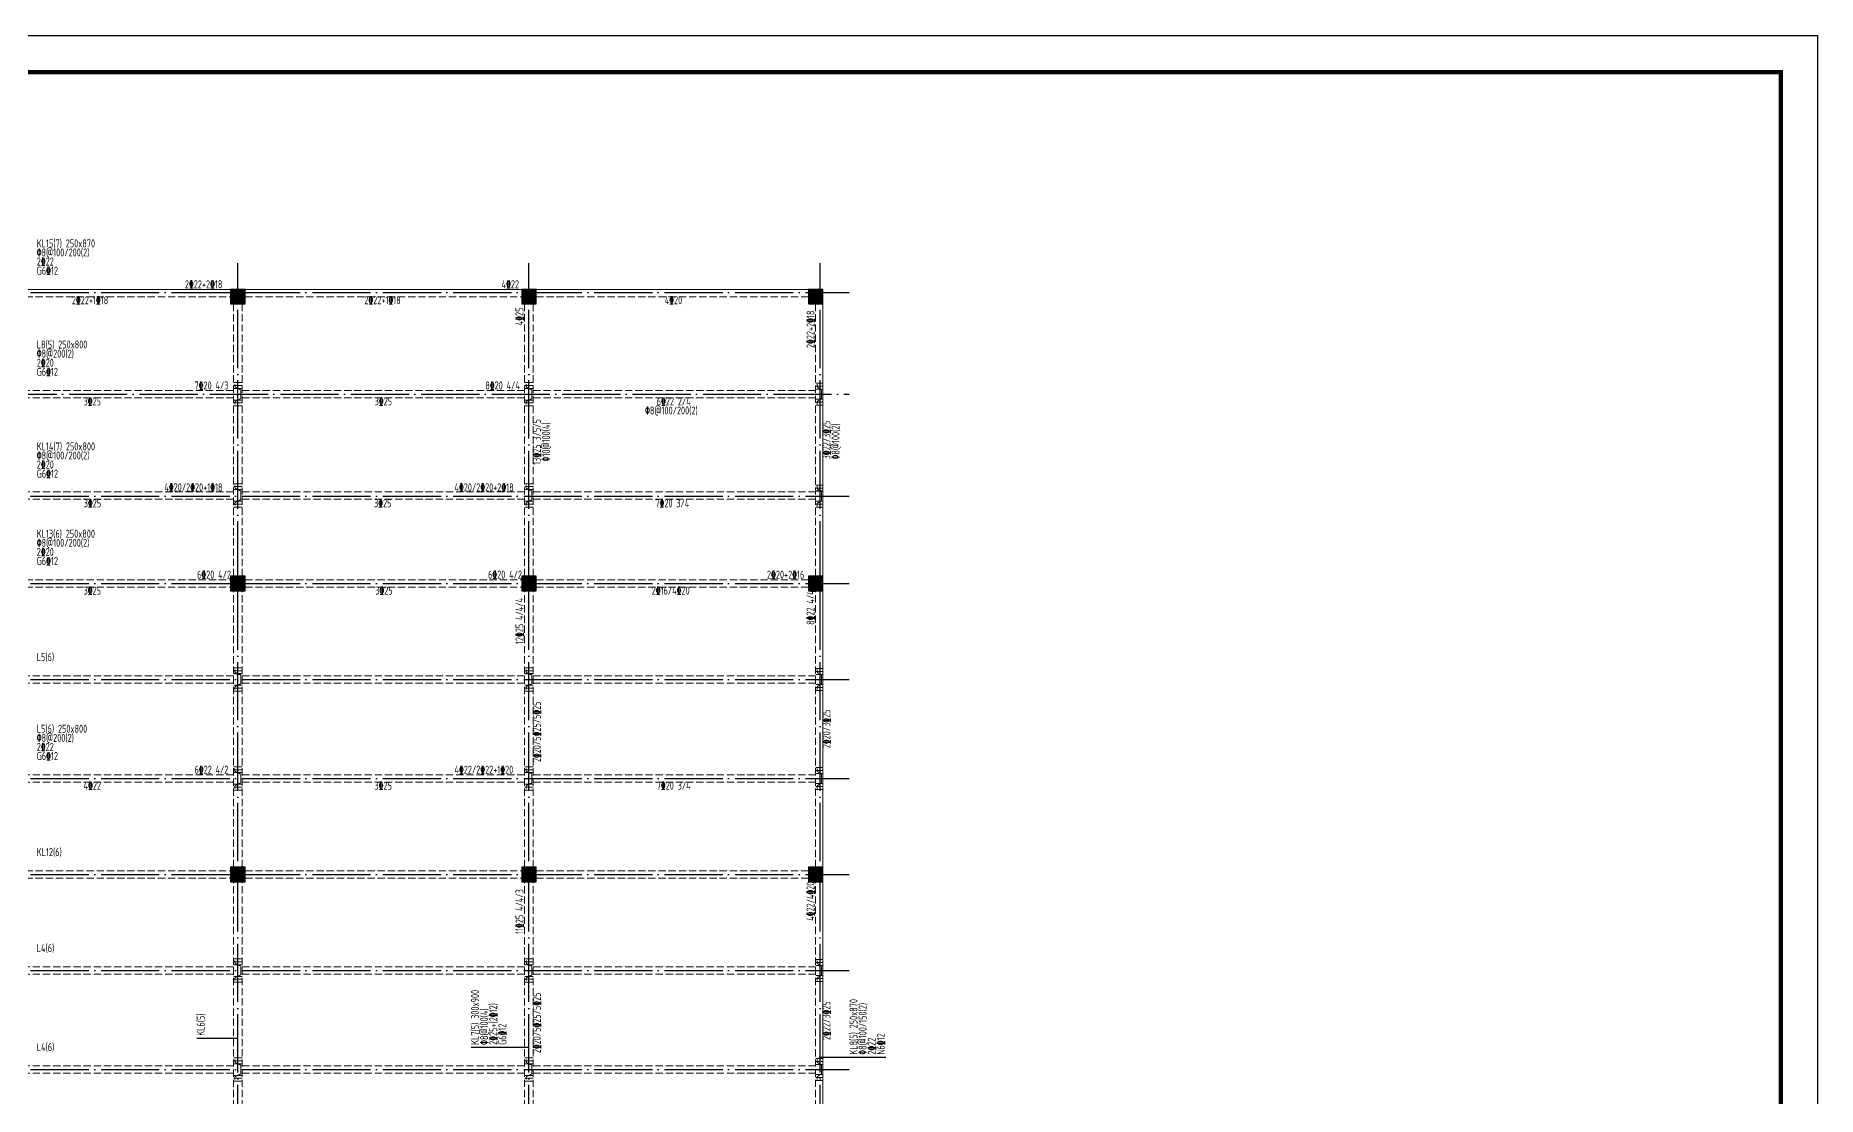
# Model space of a CAD drawing. Extents: x -2331248 to -1198620, y -977263 to -545844.
# Drawn here: x -1532812 to -1471597, y -817319 to -780878 of the extents above; entities that cross this region are included whole.
import ezdxf

# ---------------------------------------------------------------- set-up
doc = ezdxf.new("R2010")
doc.units = 0
doc.header["$LTSCALE"] = 1000
doc.header["$MEASUREMENT"] = 0
for name, pattern in [('DASH', [0.35, 0.25, -0.1]), ('DOTE', [2.42, 2, -0.2, 0.02, -0.2]), ('线型3', [500, 300, -200])]:
    doc.linetypes.add(name, pattern=pattern)
for name, color, linetype in [('DOTE', 1, 'DOTE'), ('PUB_TITLE', 4, 'CONTINUOUS'), ('S_BEAMDIMMASS', 2, 'CONTINUOUS'), ('柱涂实', 54, 'CONTINUOUS')]:
    doc.layers.add(name, color=color, linetype=linetype)
for name, color, linetype, lineweight in [('S_Beam', 4, 'CONTINUOUS', 18), ('S_BeamDash', 134, '线型3', 18), ('S_BeamDimLocal', 7, 'CONTINUOUS', 25), ('S_BeamDimLocalVer', 7, 'CONTINUOUS', 25), ('S_BeamDimMassVer', 2, 'CONTINUOUS', 25), ('S_Cl', 2, 'CONTINUOUS', 9), ('S_SubBeamHanger', 1, 'CONTINUOUS', 40), ('S_SubBeamHoop', 1, 'CONTINUOUS', 40)]:
    doc.layers.add(name, color=color, linetype=linetype, lineweight=lineweight)
doc.styles.add('TSSD_REIN', font='Tssdeng.shx', dxfattribs={"width": 0.7, "bigfont": 'hztxt.shx'})

msp = doc.modelspace()

# ---------------------------------------------------------------- hatches: boundary and pattern name
at = {"layer": '柱涂实'}
for points in [[(-1525613, -790097.1), (-1525613, -789597.1), (-1526113, -789597.1), (-1526113, -790097.1)], [(-1515613, -790097.1), (-1515613, -789597.1), (-1516113, -789597.1), (-1516113, -790097.1)], [(-1505763, -790097.1), (-1505763, -789597.1), (-1506263, -789597.1), (-1506263, -790097.1)], [(-1525613, -799947.1), (-1525613, -799447.1), (-1526113, -799447.1), (-1526113, -799947.1)], [(-1515613, -799947.1), (-1515613, -799447.1), (-1516113, -799447.1), (-1516113, -799947.1)], [(-1505763, -799947.1), (-1505763, -799447.1), (-1506263, -799447.1), (-1506263, -799947.1)], [(-1525613, -809947.1), (-1525613, -809447.1), (-1526113, -809447.1), (-1526113, -809947.1)], [(-1515613, -809947.1), (-1515613, -809447.1), (-1516113, -809447.1), (-1516113, -809947.1)], [(-1505763, -809947.1), (-1505763, -809447.1), (-1506263, -809447.1), (-1506263, -809947.1)]]:
    msp.add_hatch(color=256, dxfattribs=at).paths.add_polyline_path(points)

# ---------------------------------------------------------------- linework, layer by layer
at = {"layer": 'DOTE'}
for p, q in [((-1525863, -840697.1), (-1525863, -788697.1)), ((-1515863, -840697.1), (-1515863, -788697.1)), ((-1505863, -840697.1), (-1505863, -788697.1)), ((-1566863, -789697.1), (-1504863, -789697.1)), ((-1555863, -793197.1), (-1504863, -793197.1)), ((-1566863, -796697.1), (-1504863, -796697.1)), ((-1566863, -799697.1), (-1504863, -799697.1)), ((-1566863, -802997.1), (-1504863, -802997.1)), ((-1566863, -806397.1), (-1504863, -806397.1)), ((-1566863, -809697.1), (-1504863, -809697.1)), ((-1566863, -812997.1), (-1504863, -812997.1)), ((-1566863, -816397.1), (-1504863, -816397.1))]:
    msp.add_line(p, q, dxfattribs=at)
at = {"layer": 'PUB_TITLE'}
msp.add_lwpolyline([(-1576722.5, -855128), (-1576722.5, -780878), (-1471597.5, -780878), (-1471597.5, -855128)], close=True, dxfattribs=at)
at = {"layer": 'PUB_TITLE', "const_width": 150}
msp.add_lwpolyline([(-1573597.5, -782128), (-1472847.5, -782128), (-1472847.5, -853878), (-1573597.5, -853878)], close=True, dxfattribs=at)
at = {"layer": 'S_Beam', "ltscale": 1}
for p, q in [((-1535613, -789597.1), (-1526113, -789597.1)), ((-1525613, -789597.1), (-1516113, -789597.1)), ((-1515613, -789597.1), (-1506263, -789597.1)), ((-1505763, -799447.1), (-1505763, -790097.1)), ((-1505763, -809447.1), (-1505763, -799947.1)), ((-1505763, -819447.1), (-1505763, -809947.1))]:
    msp.add_line(p, q, dxfattribs=at)
at = {"layer": 'S_BeamDash', "linetype": 'DASH', "ltscale": 1}
for p, q in [((-1535613, -789847.1), (-1526113, -789847.1)), ((-1526013, -799447.1), (-1526013, -790097.1)), ((-1525713, -799447.1), (-1525713, -790097.1)), ((-1525613, -789847.1), (-1516113, -789847.1)), ((-1516013, -799447.1), (-1516013, -790097.1)), ((-1515713, -799447.1), (-1515713, -790097.1)), ((-1515613, -789847.1), (-1506263, -789847.1)), ((-1506013, -799447.1), (-1506013, -790097.1)), ((-1535713, -793072.1), (-1526013, -793072.1)), ((-1535713, -793322.1), (-1526013, -793322.1)), ((-1525713, -793072.1), (-1516013, -793072.1)), ((-1525713, -793322.1), (-1516013, -793322.1)), ((-1515713, -793072.1), (-1506013, -793072.1)), ((-1515713, -793322.1), (-1506013, -793322.1)), ((-1535713, -796547.1), (-1526013, -796547.1)), ((-1535713, -796797.1), (-1526013, -796797.1)), ((-1525713, -796547.1), (-1516013, -796547.1)), ((-1525713, -796797.1), (-1516013, -796797.1)), ((-1515713, -796547.1), (-1506013, -796547.1)), ((-1515713, -796797.1), (-1506013, -796797.1)), ((-1535613, -799572.1), (-1526113, -799572.1)), ((-1535613, -799822.1), (-1526113, -799822.1)), ((-1526013, -809447.1), (-1526013, -799947.1)), ((-1525713, -809447.1), (-1525713, -799947.1)), ((-1525613, -799572.1), (-1516113, -799572.1)), ((-1525613, -799822.1), (-1516113, -799822.1)), ((-1516013, -809447.1), (-1516013, -799947.1)), ((-1515713, -809447.1), (-1515713, -799947.1)), ((-1515613, -799572.1), (-1506263, -799572.1)), ((-1515613, -799822.1), (-1506263, -799822.1)), ((-1506013, -809447.1), (-1506013, -799947.1)), ((-1535713, -802872.1), (-1526013, -802872.1)), ((-1535713, -803122.1), (-1526013, -803122.1)), ((-1525713, -802872.1), (-1516013, -802872.1)), ((-1525713, -803122.1), (-1516013, -803122.1)), ((-1515713, -802872.1), (-1506013, -802872.1)), ((-1515713, -803122.1), (-1506013, -803122.1)), ((-1535713, -806272.1), (-1526013, -806272.1)), ((-1535713, -806522.1), (-1526013, -806522.1)), ((-1525713, -806272.1), (-1516013, -806272.1)), ((-1525713, -806522.1), (-1516013, -806522.1)), ((-1515713, -806272.1), (-1506013, -806272.1)), ((-1515713, -806522.1), (-1506013, -806522.1)), ((-1535613, -809572.1), (-1526113, -809572.1)), ((-1535613, -809822.1), (-1526113, -809822.1)), ((-1525613, -809572.1), (-1516113, -809572.1)), ((-1525613, -809822.1), (-1516113, -809822.1)), ((-1515613, -809572.1), (-1506263, -809572.1)), ((-1515613, -809822.1), (-1506263, -809822.1)), ((-1526013, -819447.1), (-1526013, -809947.1)), ((-1525713, -819447.1), (-1525713, -809947.1)), ((-1516013, -819447.1), (-1516013, -809947.1)), ((-1515713, -819447.1), (-1515713, -809947.1)), ((-1506013, -819447.1), (-1506013, -809947.1)), ((-1535713, -812872.1), (-1526013, -812872.1)), ((-1525713, -812872.1), (-1516013, -812872.1)), ((-1515713, -812872.1), (-1506013, -812872.1)), ((-1535713, -813122.1), (-1526013, -813122.1)), ((-1525713, -813122.1), (-1516013, -813122.1)), ((-1515713, -813122.1), (-1506013, -813122.1)), ((-1535713, -816272.1), (-1526013, -816272.1)), ((-1535713, -816522.1), (-1526013, -816522.1)), ((-1525713, -816272.1), (-1516013, -816272.1)), ((-1525713, -816522.1), (-1516013, -816522.1)), ((-1515713, -816272.1), (-1506013, -816272.1)), ((-1515713, -816522.1), (-1506013, -816522.1))]:
    msp.add_line(p, q, dxfattribs=at)
at = {"layer": 'S_BeamDimMassVer'}
for p, q in [((-1525863, -815327.5), (-1527274.8, -815327.5)), ((-1515863, -815639.9), (-1517851.9, -815639.9)), ((-1505888, -815976.3), (-1503598.4, -815976.3))]:
    msp.add_line(p, q, dxfattribs=at)
at = {"layer": 'S_Cl', "ltscale": 1}
for points in [[(-1525613, -790097.1), (-1525613, -789597.1), (-1526113, -789597.1), (-1526113, -790097.1)], [(-1515613, -790097.1), (-1515613, -789597.1), (-1516113, -789597.1), (-1516113, -790097.1)], [(-1505763, -790097.1), (-1505763, -789597.1), (-1506263, -789597.1), (-1506263, -790097.1)], [(-1525613, -799947.1), (-1525613, -799447.1), (-1526113, -799447.1), (-1526113, -799947.1)], [(-1515613, -799947.1), (-1515613, -799447.1), (-1516113, -799447.1), (-1516113, -799947.1)], [(-1505763, -799947.1), (-1505763, -799447.1), (-1506263, -799447.1), (-1506263, -799947.1)], [(-1525613, -809947.1), (-1525613, -809447.1), (-1526113, -809447.1), (-1526113, -809947.1)], [(-1515613, -809947.1), (-1515613, -809447.1), (-1516113, -809447.1), (-1516113, -809947.1)], [(-1505763, -809947.1), (-1505763, -809447.1), (-1506263, -809447.1), (-1506263, -809947.1)]]:
    msp.add_lwpolyline(points, close=True, dxfattribs=at)
at = {"layer": 'S_SubBeamHanger', "linetype": 'Continuous', "ltscale": 1, "const_width": 35}
for points in [[(-1525963, -792947.1), (-1525963, -792847.1)], [(-1525763, -793047.1), (-1525963, -792947.1)], [(-1525963, -793447.1), (-1525763, -793347.1)], [(-1525763, -793347.1), (-1525763, -793047.1)], [(-1515963, -792947.1), (-1515963, -792847.1)], [(-1515763, -793047.1), (-1515963, -792947.1)], [(-1515963, -793447.1), (-1515763, -793347.1)], [(-1515763, -793347.1), (-1515763, -793047.1)], [(-1505963, -792947.1), (-1505963, -792847.1)], [(-1505813, -793047.1), (-1505963, -792947.1)], [(-1505963, -793447.1), (-1505813, -793347.1)], [(-1505813, -793347.1), (-1505813, -793047.1)], [(-1525963, -793547.1), (-1525963, -793447.1)], [(-1515963, -793547.1), (-1515963, -793447.1)], [(-1505963, -793547.1), (-1505963, -793447.1)], [(-1525963, -796422.1), (-1525963, -796322.1)], [(-1515963, -796422.1), (-1515963, -796322.1)], [(-1505963, -796447.1), (-1505963, -796347.1)], [(-1525763, -796522.1), (-1525963, -796422.1)], [(-1525963, -796922.1), (-1525763, -796822.1)], [(-1525963, -797022.1), (-1525963, -796922.1)], [(-1525763, -796822.1), (-1525763, -796522.1)], [(-1515763, -796522.1), (-1515963, -796422.1)], [(-1515963, -796922.1), (-1515763, -796822.1)], [(-1515963, -797022.1), (-1515963, -796922.1)], [(-1515763, -796822.1), (-1515763, -796522.1)], [(-1505813, -796547.1), (-1505963, -796447.1)], [(-1505963, -796947.1), (-1505813, -796847.1)], [(-1505963, -797047.1), (-1505963, -796947.1)], [(-1505813, -796847.1), (-1505813, -796547.1)], [(-1525963, -802747.1), (-1525963, -802647.1)], [(-1525763, -802847.1), (-1525963, -802747.1)], [(-1525963, -803247.1), (-1525763, -803147.1)], [(-1525763, -803147.1), (-1525763, -802847.1)], [(-1515963, -802747.1), (-1515963, -802647.1)], [(-1515763, -802847.1), (-1515963, -802747.1)], [(-1515963, -803247.1), (-1515763, -803147.1)], [(-1515763, -803147.1), (-1515763, -802847.1)], [(-1505963, -802747.1), (-1505963, -802647.1)], [(-1505813, -802847.1), (-1505963, -802747.1)], [(-1505963, -803247.1), (-1505813, -803147.1)], [(-1505813, -803147.1), (-1505813, -802847.1)], [(-1525963, -803347.1), (-1525963, -803247.1)], [(-1515963, -803347.1), (-1515963, -803247.1)], [(-1505963, -803347.1), (-1505963, -803247.1)], [(-1525963, -806147.1), (-1525963, -806047.1)], [(-1525763, -806247.1), (-1525963, -806147.1)], [(-1515963, -806147.1), (-1515963, -806047.1)], [(-1515763, -806247.1), (-1515963, -806147.1)], [(-1505963, -806147.1), (-1505963, -806047.1)], [(-1505813, -806247.1), (-1505963, -806147.1)], [(-1525963, -806647.1), (-1525763, -806547.1)], [(-1525963, -806747.1), (-1525963, -806647.1)], [(-1525763, -806547.1), (-1525763, -806247.1)], [(-1515963, -806647.1), (-1515763, -806547.1)], [(-1515963, -806747.1), (-1515963, -806647.1)], [(-1515763, -806547.1), (-1515763, -806247.1)], [(-1505963, -806647.1), (-1505813, -806547.1)], [(-1505963, -806747.1), (-1505963, -806647.1)], [(-1505813, -806547.1), (-1505813, -806247.1)], [(-1525963, -812747.1), (-1525963, -812647.1)], [(-1525763, -812847.1), (-1525963, -812747.1)], [(-1525763, -813147.1), (-1525763, -812847.1)], [(-1515963, -812747.1), (-1515963, -812647.1)], [(-1515763, -812847.1), (-1515963, -812747.1)], [(-1515763, -813147.1), (-1515763, -812847.1)], [(-1505963, -812747.1), (-1505963, -812647.1)], [(-1505813, -812847.1), (-1505963, -812747.1)], [(-1505813, -813147.1), (-1505813, -812847.1)], [(-1525963, -813247.1), (-1525763, -813147.1)], [(-1525963, -813347.1), (-1525963, -813247.1)], [(-1515963, -813247.1), (-1515763, -813147.1)], [(-1515963, -813347.1), (-1515963, -813247.1)], [(-1505963, -813247.1), (-1505813, -813147.1)], [(-1505963, -813347.1), (-1505963, -813247.1)], [(-1525963, -816147.1), (-1525963, -816047.1)], [(-1525763, -816247.1), (-1525963, -816147.1)], [(-1525963, -816647.1), (-1525763, -816547.1)], [(-1525763, -816547.1), (-1525763, -816247.1)], [(-1515963, -816147.1), (-1515963, -816047.1)], [(-1515763, -816247.1), (-1515963, -816147.1)], [(-1515963, -816647.1), (-1515763, -816547.1)], [(-1515763, -816547.1), (-1515763, -816247.1)], [(-1505963, -816147.1), (-1505963, -816047.1)], [(-1505813, -816247.1), (-1505963, -816147.1)], [(-1505963, -816647.1), (-1505813, -816547.1)], [(-1505813, -816547.1), (-1505813, -816247.1)], [(-1525963, -816747.1), (-1525963, -816647.1)], [(-1515963, -816747.1), (-1515963, -816647.1)], [(-1505963, -816747.1), (-1505963, -816647.1)]]:
    msp.add_lwpolyline(points, dxfattribs=at)
at = {"layer": 'S_SubBeamHoop', "linetype": 'Continuous', "ltscale": 1, "const_width": 35}
for points in [[(-1526013, -792797.1), (-1525713, -792797.1)], [(-1526013, -792897.1), (-1525713, -792897.1)], [(-1526013, -792997.1), (-1525713, -792997.1)], [(-1516013, -792797.1), (-1515713, -792797.1)], [(-1516013, -792897.1), (-1515713, -792897.1)], [(-1516013, -792997.1), (-1515713, -792997.1)], [(-1506013, -792822.1), (-1505763, -792822.1)], [(-1506013, -792922.1), (-1505763, -792922.1)], [(-1506013, -793022.1), (-1505763, -793022.1)], [(-1526013, -793397.1), (-1525713, -793397.1)], [(-1526013, -793497.1), (-1525713, -793497.1)], [(-1526013, -793597.1), (-1525713, -793597.1)], [(-1516013, -793397.1), (-1515713, -793397.1)], [(-1516013, -793497.1), (-1515713, -793497.1)], [(-1516013, -793597.1), (-1515713, -793597.1)], [(-1506013, -793372.1), (-1505763, -793372.1)], [(-1506013, -793472.1), (-1505763, -793472.1)], [(-1506013, -793572.1), (-1505763, -793572.1)], [(-1526013, -796272.1), (-1525713, -796272.1)], [(-1526013, -796372.1), (-1525713, -796372.1)], [(-1516013, -796272.1), (-1515713, -796272.1)], [(-1516013, -796372.1), (-1515713, -796372.1)], [(-1506013, -796322.1), (-1505763, -796322.1)], [(-1526013, -796472.1), (-1525713, -796472.1)], [(-1526013, -796872.1), (-1525713, -796872.1)], [(-1526013, -796972.1), (-1525713, -796972.1)], [(-1516013, -796472.1), (-1515713, -796472.1)], [(-1516013, -796872.1), (-1515713, -796872.1)], [(-1516013, -796972.1), (-1515713, -796972.1)], [(-1506013, -796422.1), (-1505763, -796422.1)], [(-1506013, -796522.1), (-1505763, -796522.1)], [(-1506013, -796872.1), (-1505763, -796872.1)], [(-1506013, -796972.1), (-1505763, -796972.1)], [(-1526013, -797072.1), (-1525713, -797072.1)], [(-1516013, -797072.1), (-1515713, -797072.1)], [(-1506013, -797072.1), (-1505763, -797072.1)], [(-1526013, -802597.1), (-1525713, -802597.1)], [(-1526013, -802697.1), (-1525713, -802697.1)], [(-1526013, -802797.1), (-1525713, -802797.1)], [(-1516013, -802597.1), (-1515713, -802597.1)], [(-1516013, -802697.1), (-1515713, -802697.1)], [(-1516013, -802797.1), (-1515713, -802797.1)], [(-1506013, -802622.1), (-1505763, -802622.1)], [(-1506013, -802722.1), (-1505763, -802722.1)], [(-1506013, -802822.1), (-1505763, -802822.1)], [(-1526013, -803197.1), (-1525713, -803197.1)], [(-1526013, -803297.1), (-1525713, -803297.1)], [(-1526013, -803397.1), (-1525713, -803397.1)], [(-1516013, -803197.1), (-1515713, -803197.1)], [(-1516013, -803297.1), (-1515713, -803297.1)], [(-1516013, -803397.1), (-1515713, -803397.1)], [(-1506013, -803172.1), (-1505763, -803172.1)], [(-1506013, -803272.1), (-1505763, -803272.1)], [(-1506013, -803372.1), (-1505763, -803372.1)], [(-1526013, -805997.1), (-1525713, -805997.1)], [(-1526013, -806097.1), (-1525713, -806097.1)], [(-1526013, -806197.1), (-1525713, -806197.1)], [(-1516013, -805997.1), (-1515713, -805997.1)], [(-1516013, -806097.1), (-1515713, -806097.1)], [(-1516013, -806197.1), (-1515713, -806197.1)], [(-1506013, -806022.1), (-1505763, -806022.1)], [(-1506013, -806122.1), (-1505763, -806122.1)], [(-1526013, -806597.1), (-1525713, -806597.1)], [(-1526013, -806697.1), (-1525713, -806697.1)], [(-1526013, -806797.1), (-1525713, -806797.1)], [(-1516013, -806597.1), (-1515713, -806597.1)], [(-1516013, -806697.1), (-1515713, -806697.1)], [(-1516013, -806797.1), (-1515713, -806797.1)], [(-1506013, -806222.1), (-1505763, -806222.1)], [(-1506013, -806572.1), (-1505763, -806572.1)], [(-1506013, -806672.1), (-1505763, -806672.1)], [(-1506013, -806772.1), (-1505763, -806772.1)], [(-1526013, -812597.1), (-1525713, -812597.1)], [(-1526013, -812697.1), (-1525713, -812697.1)], [(-1526013, -812797.1), (-1525713, -812797.1)], [(-1516013, -812597.1), (-1515713, -812597.1)], [(-1516013, -812697.1), (-1515713, -812697.1)], [(-1516013, -812797.1), (-1515713, -812797.1)], [(-1506013, -812622.1), (-1505763, -812622.1)], [(-1506013, -812722.1), (-1505763, -812722.1)], [(-1506013, -812822.1), (-1505763, -812822.1)], [(-1526013, -813197.1), (-1525713, -813197.1)], [(-1526013, -813297.1), (-1525713, -813297.1)], [(-1526013, -813397.1), (-1525713, -813397.1)], [(-1516013, -813197.1), (-1515713, -813197.1)], [(-1516013, -813297.1), (-1515713, -813297.1)], [(-1516013, -813397.1), (-1515713, -813397.1)], [(-1506013, -813172.1), (-1505763, -813172.1)], [(-1506013, -813272.1), (-1505763, -813272.1)], [(-1506013, -813372.1), (-1505763, -813372.1)], [(-1526013, -815997.1), (-1525713, -815997.1)], [(-1516013, -815997.1), (-1515713, -815997.1)], [(-1526013, -816097.1), (-1525713, -816097.1)], [(-1526013, -816197.1), (-1525713, -816197.1)], [(-1526013, -816597.1), (-1525713, -816597.1)], [(-1516013, -816097.1), (-1515713, -816097.1)], [(-1516013, -816197.1), (-1515713, -816197.1)], [(-1516013, -816597.1), (-1515713, -816597.1)], [(-1506013, -816022.1), (-1505763, -816022.1)], [(-1506013, -816122.1), (-1505763, -816122.1)], [(-1506013, -816222.1), (-1505763, -816222.1)], [(-1506013, -816572.1), (-1505763, -816572.1)], [(-1526013, -816697.1), (-1525713, -816697.1)], [(-1526013, -816797.1), (-1525713, -816797.1)], [(-1516013, -816697.1), (-1515713, -816697.1)], [(-1516013, -816797.1), (-1515713, -816797.1)], [(-1506013, -816672.1), (-1505763, -816672.1)], [(-1506013, -816772.1), (-1505763, -816772.1)]]:
    msp.add_lwpolyline(points, dxfattribs=at)
at = {"layer": '柱涂实', "linetype": 'Continuous'}
for points in [[(-1525613, -790097.1), (-1525613, -789597.1), (-1526113, -789597.1), (-1526113, -790097.1)], [(-1515613, -790097.1), (-1515613, -789597.1), (-1516113, -789597.1), (-1516113, -790097.1)], [(-1505763, -790097.1), (-1505763, -789597.1), (-1506263, -789597.1), (-1506263, -790097.1)], [(-1525613, -799947.1), (-1525613, -799447.1), (-1526113, -799447.1), (-1526113, -799947.1)], [(-1515613, -799947.1), (-1515613, -799447.1), (-1516113, -799447.1), (-1516113, -799947.1)], [(-1505763, -799947.1), (-1505763, -799447.1), (-1506263, -799447.1), (-1506263, -799947.1)], [(-1525613, -809947.1), (-1525613, -809447.1), (-1526113, -809447.1), (-1526113, -809947.1)], [(-1515613, -809947.1), (-1515613, -809447.1), (-1516113, -809447.1), (-1516113, -809947.1)], [(-1505763, -809947.1), (-1505763, -809447.1), (-1506263, -809447.1), (-1506263, -809947.1)]]:
    msp.add_lwpolyline(points, close=True, dxfattribs=at)

# ---------------------------------------------------------------- texts
at = {"layer": 'S_BeamDimLocal', "style": 'TSSD_REIN', "width": 0.7}
for s, p in [('2%%13222+2%%13218', (-1527683.2, -789558.3)), ('4%%13222', (-1516802.8, -789558.3)), ('2%%13222+1%%13218', (-1531567, -790105.8)), ('2%%13222+1%%13218', (-1521518, -790105.8)), ('4%%13220', (-1511197.7, -790105.8)), ('3%%13225', (-1531164.7, -793580.8)), ('7%%13220 4/3', (-1527353.5, -793033.3)), ('3%%13225', (-1521164.7, -793580.8)), ('8%%13220 4/4', (-1517361.8, -793033.3)), ('6%%13222 2/4', (-1511473, -793580.8)), ('%%1308@100/200(2)', (-1511872.9, -793893.3)), ('4%%13220/2%%13220+1%%13218', (-1528387.8, -796533.3)), ('4%%13220/2%%13220+2%%13218', (-1518421.3, -796533.3)), ('3%%13225', (-1531159.5, -797080.8)), ('3%%13225', (-1521185.5, -797080.8)), ('7%%13220 3/4', (-1511519.1, -797080.8)), ('6%%13220 4/2', (-1527265.9, -799533.3)), ('6%%13220 4/2', (-1517268.9, -799533.3)), ('2%%13220+2%%13216', (-1507684.6, -799533.3)), ('3%%13225', (-1531164.7, -800080.8)), ('3%%13225', (-1521143.7, -800080.8)), ('2%%13216/4%%13220', (-1511644.7, -800080.8)), ('6%%13222 4/2', (-1527353.5, -806233.3)), ('4%%13222/2%%13222+1%%13220', (-1518421.3, -806233.3)), ('4%%13222', (-1531164.7, -806780.8)), ('3%%13225', (-1521169.7, -806780.8)), ('7%%13220 3/4', (-1511473, -806780.8))]:
    msp.add_text(s, height=275, dxfattribs=at).set_placement(p)
at = {"layer": 'S_BeamDimLocalVer', "style": 'TSSD_REIN', "width": 0.7}
for s, p in [('4%%13225', (-1516051.7, -790829.2)), ('2%%13222+2%%13218', (-1506051.7, -791611.7)), ('13%%13225 3/5/5', (-1515454.2, -795621)), ('%%13010@100(4)', (-1515141.7, -795505.4)), ('3%%13222/3%%13225', (-1505504.2, -795438.1)), ('%%1308@100(2)', (-1505191.7, -795438.4)), ('8%%13222 4/4', (-1506051.7, -801121)), ('12%%13225 4/4/4', (-1516051.7, -801782)), ('2%%13220/5%%13225/5%%13225', (-1515454.2, -805836.9)), ('2%%13220/3%%13225', (-1505504.2, -805359.8)), ('11%%13225 4/4/3', (-1516051.7, -811740.1)), ('4%%13222/4%%13220', (-1506051.7, -811287.6)), ('2%%13220/5%%13225/5%%13225', (-1515454.2, -815836.9)), ('2%%13222/3%%13225', (-1505504.2, -815384.3))]:
    msp.add_text(s, height=275, rotation=90, dxfattribs=at).set_placement(p)
at = {"layer": 'S_BEAMDIMMASS', "style": 'TSSD_REIN', "width": 0.7}
for s, p in [('KL15(7) 250x870', (-1532773.6, -788152.1)), ('%%1308@100/200(2)', (-1532773.6, -788464.6)), ('2%%13222', (-1532773.6, -788777.1)), ('G6%%13212', (-1532773.6, -789089.6)), ('L8(5) 250x800', (-1532773.6, -791627.1)), ('2%%13220', (-1532773.6, -792252.1)), ('%%1308@200(2)', (-1532773.6, -791939.6)), ('G6%%13212', (-1532773.6, -792564.6)), ('KL14(7) 250x800', (-1532773.6, -795127.1)), ('%%1308@100/200(2)', (-1532773.6, -795439.6)), ('2%%13220', (-1532773.6, -795752.1)), ('G6%%13212', (-1532773.6, -796064.6)), ('KL13(6) 250x800', (-1532773.6, -798127.1)), ('%%1308@100/200(2)', (-1532773.6, -798439.6)), ('2%%13220', (-1532773.6, -798752.1)), ('G6%%13212', (-1532773.6, -799064.6)), ('L5(6)', (-1532773.6, -802364.6)), ('L5(6) 250x800', (-1532773.6, -804827.1)), ('%%1308@200(2)', (-1532773.6, -805139.6)), ('2%%13222', (-1532773.6, -805452.1)), ('G6%%13212', (-1532773.6, -805764.6)), ('KL12(6)', (-1532773.6, -809064.6)), ('L4(6)', (-1532773.6, -812364.6)), ('L4(6)', (-1532773.6, -815764.6))]:
    msp.add_text(s, height=275, dxfattribs=at).set_placement(p)
at = {"layer": 'S_BeamDimMassVer', "style": 'TSSD_REIN', "width": 0.7}
for s, p in [('KL7(5) 300x900', (-1517578.1, -815550.5)), ('KL6(5)', (-1527001, -815238.1)), ('%%1308@100(4)', (-1517265.6, -815550.5)), ('2%%13225+(2%%13212)', (-1516953.1, -815550.5)), ('KL8(5) 250x870', (-1504574.7, -815886.9)), ('%%1308@100/150(2)', (-1504262.2, -815886.9)), ('G6%%13212', (-1516640.6, -815550.5)), ('2%%13222', (-1503949.7, -815886.9)), ('N6%%13212', (-1503637.2, -815886.9))]:
    msp.add_text(s, height=275, rotation=90, dxfattribs=at).set_placement(p)

doc.saveas('drawing.dxf')
